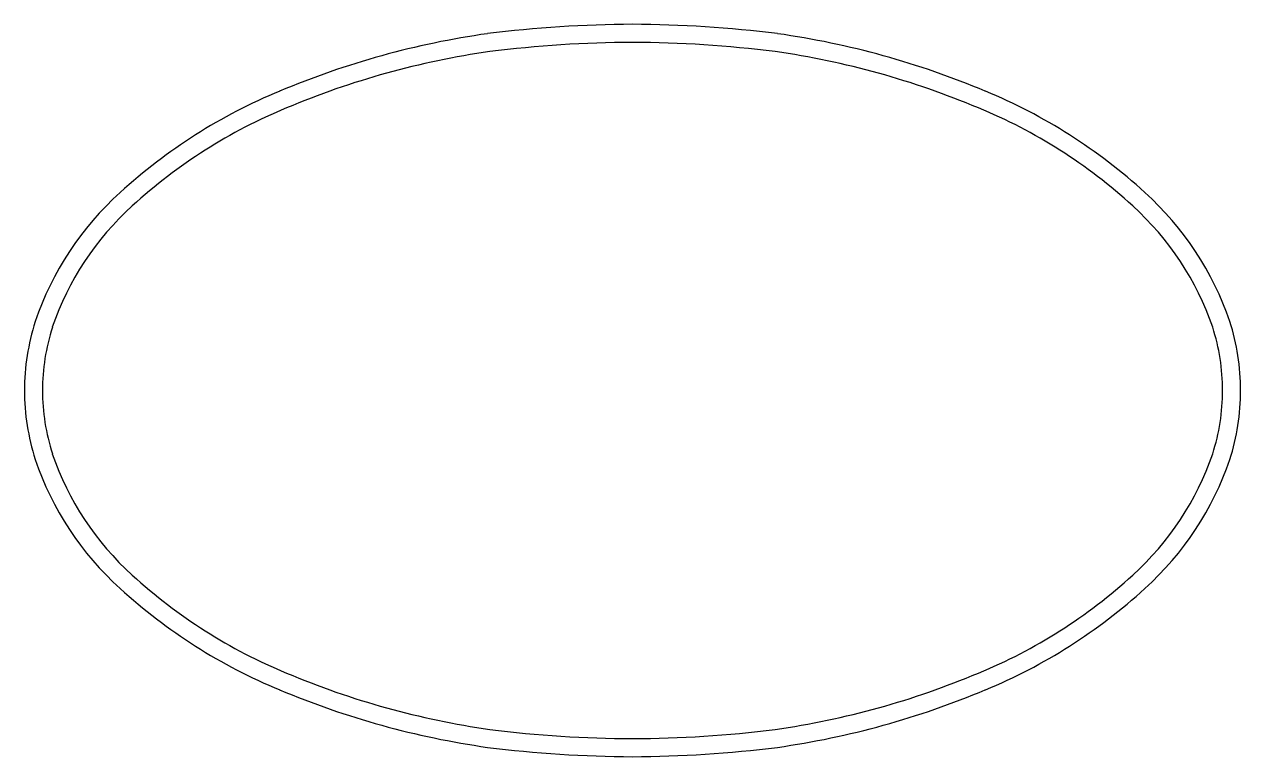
# Model space of a CAD drawing. Extents: x 519 to 620, y 607 to 668.
import ezdxf

# ---------------------------------------------------------------- set-up
doc = ezdxf.new("R2010")
doc.units = 0
doc.layers.get('0').update_dxf_attribs({"linetype": 'CONTINUOUS'})

msp = doc.modelspace()

# ---------------------------------------------------------------- linework, layer by layer
for centre, radius, start, end in [((569.6, 565.41), 102.69, 90.2963, 97.0353), ((568.54, 565.41), 102.69, 82.9647, 89.7037), ((566.87, 598.23), 69.79, 98.1097, 112.8472), ((571.27, 598.23), 69.79, 67.1528, 81.8903), ((566.87, 598.23), 68.29, 98.1215, 112.8515), ((569.6, 565.41), 101.19, 90.3007, 97.0273), ((568.54, 565.41), 101.19, 82.9727, 89.6993), ((571.27, 598.23), 68.29, 67.1485, 81.8785), ((557.11, 620.61), 45.38, 112.4575, 132.3699), ((581.04, 620.61), 45.38, 47.6301, 67.5425), ((557.11, 620.61), 43.88, 112.4508, 132.3746), ((581.04, 620.61), 43.88, 47.6254, 67.5492), ((543.68, 635.15), 25.59, 132.099, 161.1114), ((594.46, 635.15), 25.59, 18.8886, 47.901), ((543.68, 635.15), 24.09, 132.0907, 161.0781), ((594.46, 635.15), 24.09, 18.9219, 47.9093), ((537.29, 637.7), 18.71, 162.1739, 179.9962), ((600.86, 637.7), 18.71, 0.0038, 17.8261), ((537.29, 637.7), 17.21, 162.2199, 179.9958), ((600.86, 637.7), 17.21, 0.0042, 17.7801), ((537.29, 637.71), 18.71, 180.0038, 197.8261), ((537.29, 637.71), 17.21, 180.0042, 197.7801), ((600.86, 637.71), 17.21, 342.2199, 359.9958), ((600.86, 637.71), 18.71, 342.1739, 359.9962), ((543.68, 640.26), 24.09, 198.9219, 227.9093), ((594.46, 640.26), 24.09, 312.0907, 341.0781), ((543.68, 640.26), 25.59, 198.8886, 227.901), ((594.46, 640.26), 25.59, 312.099, 341.1114), ((557.11, 654.8), 43.88, 227.6254, 247.5492), ((581.04, 654.8), 43.88, 292.4508, 312.3746), ((557.11, 654.8), 45.38, 227.6301, 247.5425), ((581.04, 654.8), 45.38, 292.4575, 312.3699), ((566.87, 677.18), 68.29, 247.1485, 261.8785), ((571.27, 677.18), 68.29, 278.1215, 292.8515), ((566.87, 677.18), 69.79, 247.1528, 261.8903), ((571.27, 677.18), 69.79, 278.1097, 292.8472), ((569.6, 710), 101.19, 262.9727, 269.6993), ((568.54, 710), 101.19, 270.3007, 277.0273), ((569.6, 710), 102.69, 262.9647, 269.7037), ((568.54, 710), 102.69, 270.2963, 277.0353)]:
    msp.add_arc(centre, radius, start, end)

doc.saveas('drawing.dxf')
